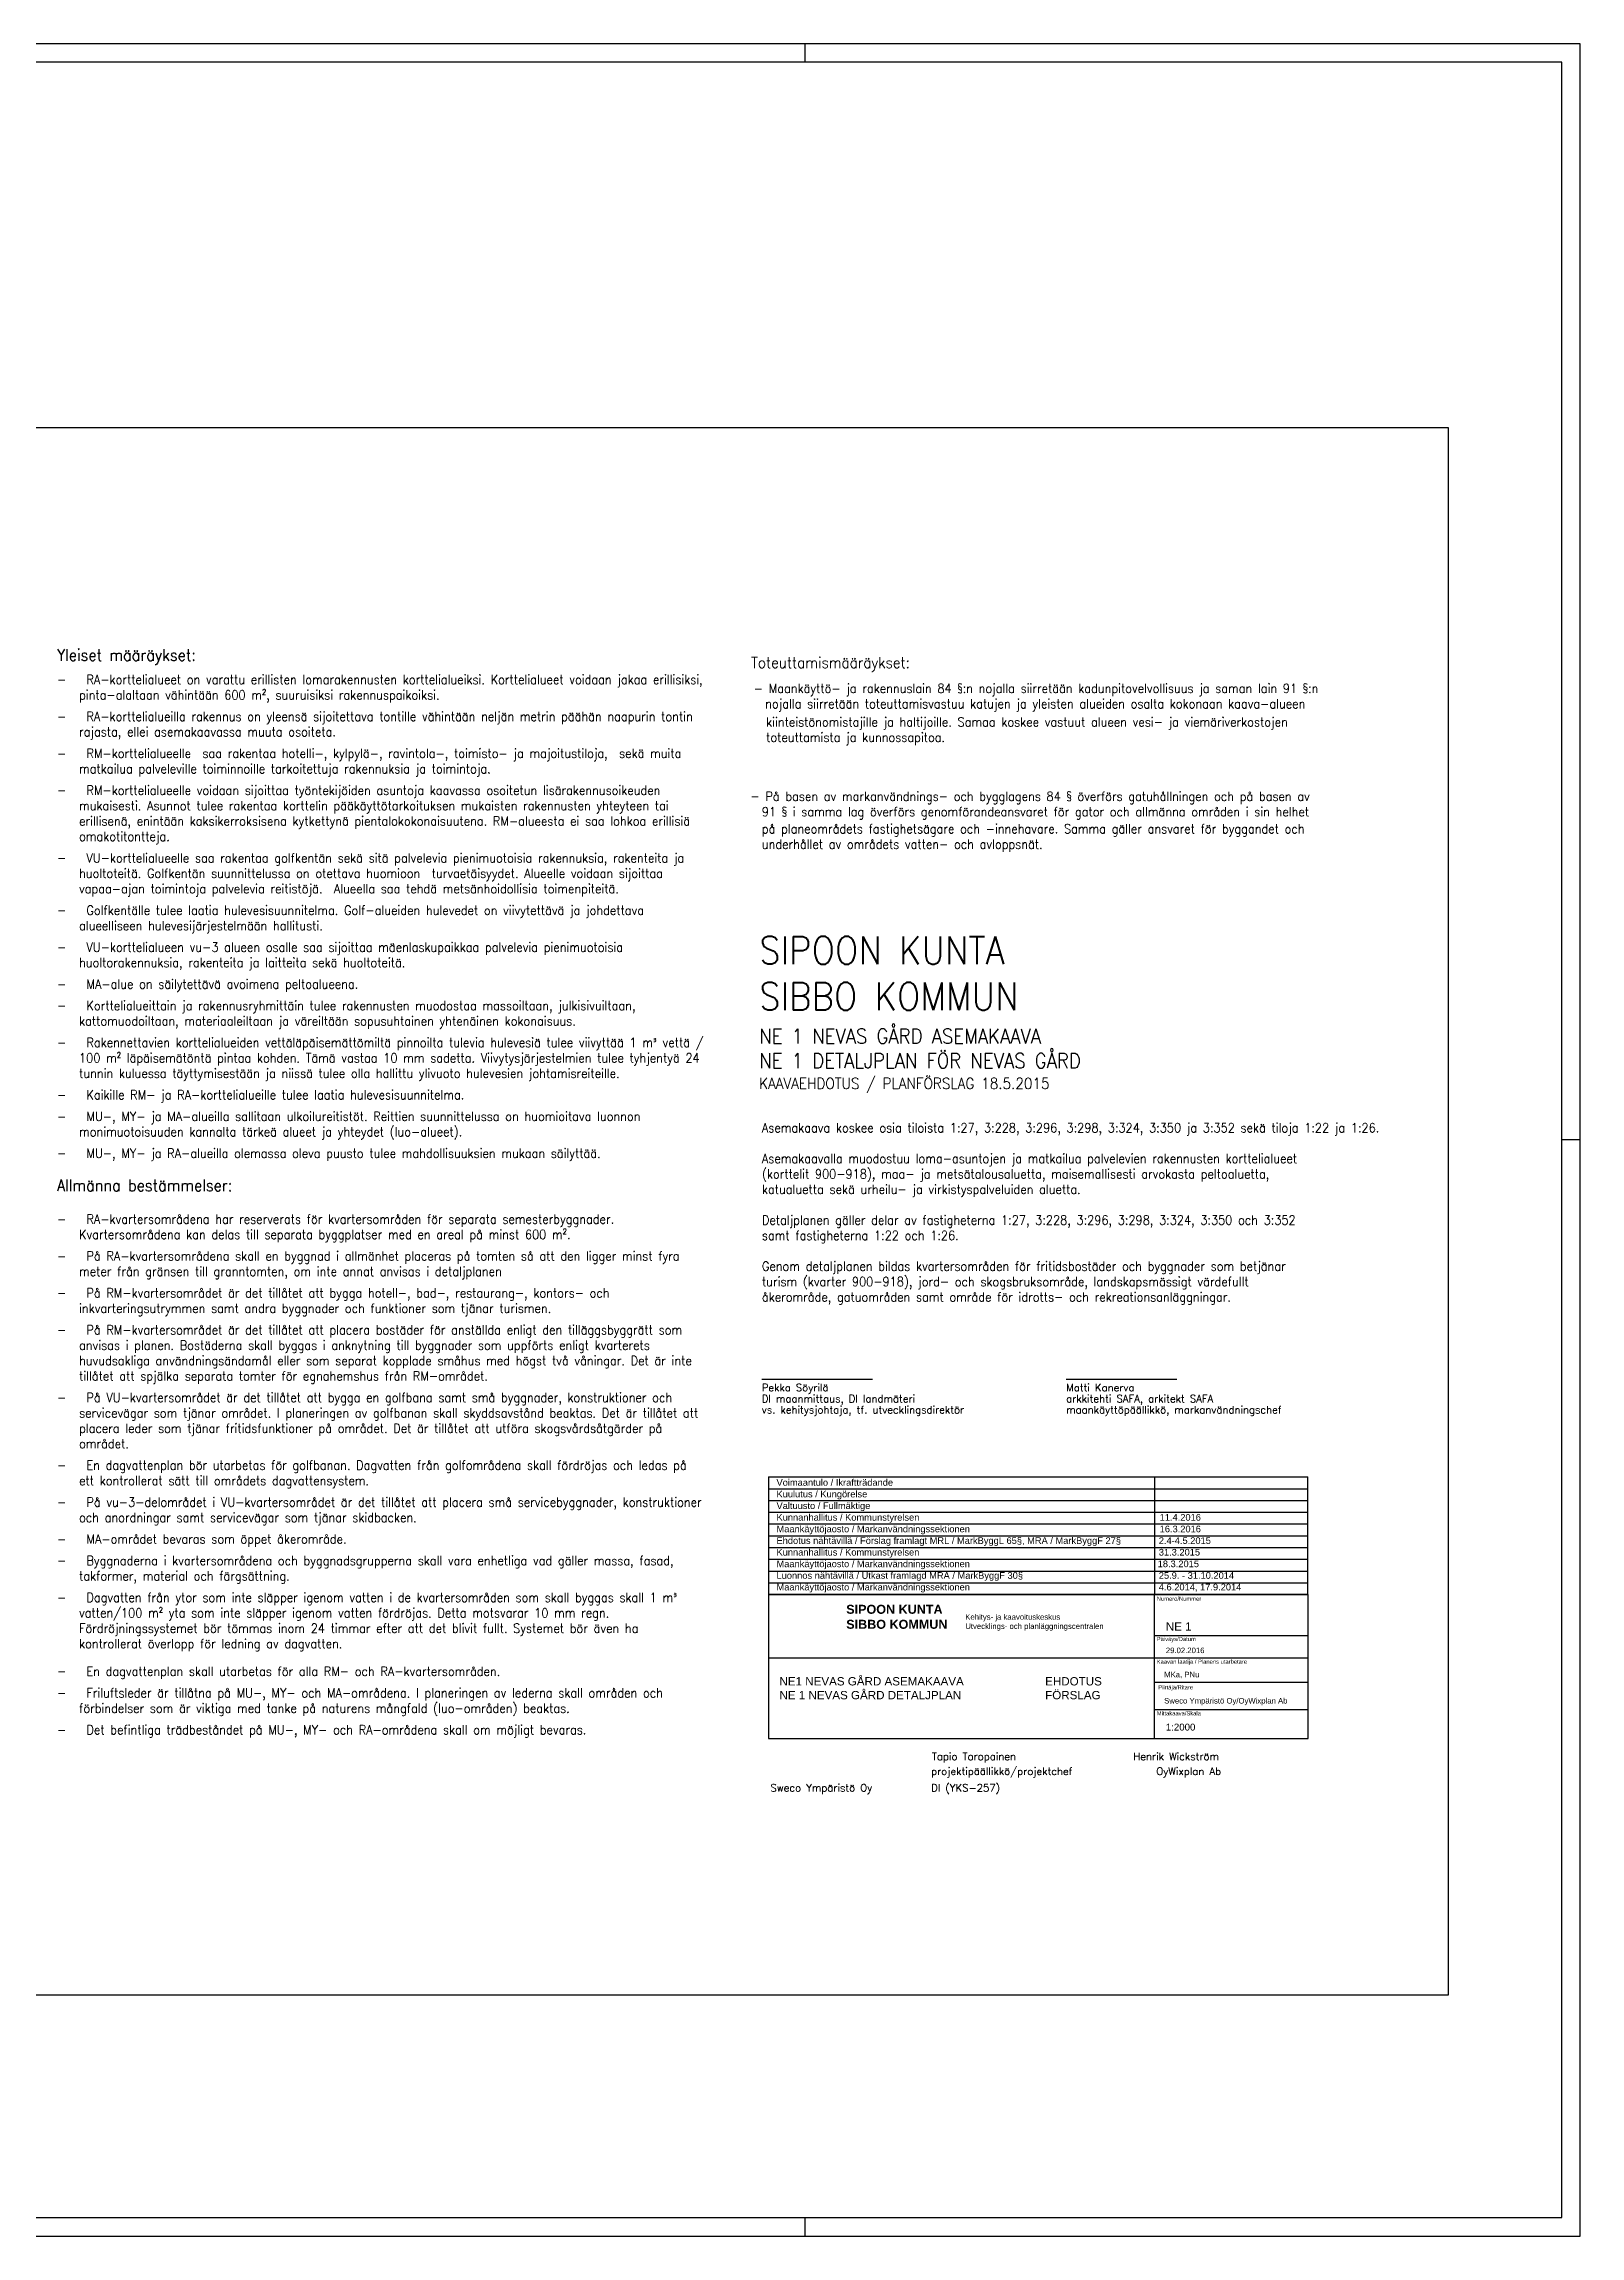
# Paper-space layout 'Merkinnät_A3' of a CAD drawing. Header units: metres. Extents: x -288 to 65229, y -1070 to 485.
# Drawn here: x 560 to 1392, y -703 to 485 of the extents above; entities that cross this region are included whole.
import ezdxf

# ---------------------------------------------------------------- set-up
doc = ezdxf.new("R2010")
doc.units = ezdxf.units.M
doc.header["$MEASUREMENT"] = 0
for name, color, linetype in [('AK_MERKINTOJEN_SELITYS', 250, 'Continuous'), ('D-SELITYS', 7, 'Continuous'), ('D-TEKSTI-025', 7, 'Continuous'), ('raami', 7, 'Continuous')]:
    doc.layers.add(name, color=color, linetype=linetype)
doc.styles.add('a2000', font='arial.ttf')
doc.styles.add('ROMANS', font='ROMANS.shx', dxfattribs={"width": 0.9})

# ---------------------------------------------------------------- blocks, each defined once
blk = doc.blocks.new('2000A1')
at = {"linetype": 'Continuous'}
for p, q in [((1260, 1178), (1260, 1188)), ((1680, 594), (1670, 594)), ((1260, 0), (1260, 10))]:
    blk.add_line(p, q, dxfattribs=at)
for points in [[(0, 0), (1680, 0), (1680, 1188), (0, 1188)], [(10, 10), (1670, 10), (1670, 1178), (10, 1178)]]:
    blk.add_lwpolyline(points, close=True, dxfattribs=at)

psp = doc.layouts.new('Merkinnät_A3')

# ---------------------------------------------------------------- linework, layer by layer
at = {"layer": 'AK_MERKINTOJEN_SELITYS'}
for points in [[(948.9, -238.4), (1008.9, -238.4)], [(1113.9, -238.4), (1173.9, -238.4)]]:
    psp.add_lwpolyline(points, dxfattribs=at)
at = {"layer": 'D-SELITYS'}
for p, q in [((952.6, -291.4), (1244.9, -291.4)), ((1161.8, -291.4), (1161.8, -355.1)), ((952.6, -297.8), (1244.9, -297.8)), ((952.6, -304.2), (1244.9, -304.2)), ((952.6, -310.5), (1244.9, -310.5)), ((952.6, -316.9), (1244.9, -316.9)), ((952.6, -323.3), (1244.9, -323.3)), ((952.6, -329.7), (1244.9, -329.7)), ((952.6, -336), (1244.9, -336)), ((952.6, -342.4), (1244.9, -342.4)), ((952.6, -348.8), (1244.9, -348.8)), ((1161.7, -433.2), (1161.7, -355.3)), ((1161.8, -377.4), (1245.1, -377.4)), ((952.8, -389.4), (1245.1, -389.4)), ((1161.8, -402.7), (1245.1, -402.7)), ((1161.6, -417.5), (1245, -417.5))]:
    psp.add_line(p, q, dxfattribs=at)
psp.add_lwpolyline([(952.6, -291.4), (952.6, -355.1), (1244.9, -355.1), (1244.9, -291.4)], dxfattribs=at)
psp.add_lwpolyline([(952.6, -433.2), (1245.1, -433.2), (1245.1, -355.1), (952.6, -355.1)], close=True, dxfattribs=at)
at = {"layer": 'raami'}
psp.add_lwpolyline([(-229, 277.2), (1320.9, 277.2), (1320.9, -572.3), (-229, -572.3)], close=True, dxfattribs=at)

# ---------------------------------------------------------------- block references
psp.add_blockref('2000A1', (-287.5, -702.8), dxfattribs=at)

# ---------------------------------------------------------------- texts
at = {"layer": 'AK_MERKINTOJEN_SELITYS', "style": 'ROMANS'}
for s, p in [('Pekka Söyrilä', (948.9, -245)), ('DI maanmittaus, DI landmäteri', (948.9, -251)), ('arkkitehti SAFA, arkitekt SAFA', (1113.9, -251)), ('Matti Kanerva', (1113.9, -245)), ('vs. kehitysjohtaja, tf. utvecklingsdirektör', (948.9, -257)), ('maankäyttöpäällikkö, markanvändningschef', (1113.9, -257)), ('Tapio Toropainen                    Henrik Wickström', (1041.1, -444.9)), ('projektipäällikkö/projektchef             OyWixplan Ab', (1040.7, -452.9)), ('Sweco Ympäristö Oy', (953.6, -461.9)), ('DI (YKS-257)', (1040.7, -461.9))]:
    psp.add_text(s, height=4, dxfattribs=at).set_placement(p)
at = {"layer": 'AK_MERKINTOJEN_SELITYS', "char_height": 4, "attachment_point": 1, "style": 'ROMANS'}
for s, insert, width in [('{\\H1.6x;Yleiset määräykset:\\P\\H0.3125x;\\P\\pi-12,l12;\\H2.5x;-^IRA-korttelialueet on varattu erillisten lomarakennusten korttelialueiksi. Korttelialueet voidaan jakaa erillisiksi, pinta-alaltaan vähintään 600 m², suuruisiksi rakennuspaikoiksi. \\P\\pi0,l0;\\H0.4x;\\P\\pi-12,l12;\\H2.5x;-^IRA-korttelialueilla rakennus on yleensä sijoitettava tontille vähintään neljän metrin päähän naapurin tontin rajasta, ellei asemakaavassa muuta osoiteta.\\P\\pi0,l0;\\H0.4x;\\P\\pi-12,l12;\\H2.5x;-^IRM-korttelialueelle  saa rakentaa hotelli-, kylpylä-, ravintola-, toimisto- ja majoitustiloja,  sekä muita matkailua palveleville toiminnoille tarkoitettuja rakennuksia ja toimintoja. \\P\\pi0,l0;\\H0.4x;\\P\\pi-12,l12;\\H2.5x;-^IRM-korttelialueelle voidaan sijoittaa työntekijöiden asuntoja kaavassa osoitetun lisärakennusoikeuden mukaisesti. Asunnot tulee rakentaa korttelin pääkäyttötarkoituksen mukaisten rakennusten yhteyteen tai erillisenä, enintään kaksikerroksisena kytkettynä pientalokokonaisuutena. RM-alueesta ei saa lohkoa erillisiä omakotitontteja. \\P\\pi0,l0;\\H0.4x;\\P\\pi-12,l12;\\H2.5x;-^IVU-korttelialueelle saa rakentaa golfkentän sekä sitä palvelevia pienimuotoisia rakennuksia, rakenteita ja huoltoteitä. Golfkentän suunnittelussa on otettava huomioon  turvaetäisyydet. Alueelle voidaan sijoittaa vapaa-ajan toimintoja palvelevia reitistöjä.  Alueella saa tehdä metsänhoidollisia toimenpiteitä.\\P\\pi0,l0;\\H0.4x;\\P\\pi-12,l12;\\H2.5x;-^IGolfkentälle tulee laatia hulevesisuunnitelma. Golf-alueiden hulevedet on viivytettävä ja johdettava alueelliseen hulevesijärjestelmään hallitusti.\\P\\pi0,l0;\\H0.4x;\\P\\pi-12,l12;\\H2.5x;-^IVU-korttelialueen vu-3 alueen osalle saa sijoittaa mäenlaskupaikkaa palvelevia pienimuotoisia huoltorakennuksia, rakenteita ja laitteita sekä huoltoteitä. \\P\\pi0,l0;\\H0.4x;\\P\\pi-12,l12;\\H2.5x;-^IMA-alue on säilytettävä avoimena peltoalueena. \\P\\pi0,l0;\\H0.4x;\\P\\pi-12,l12;\\H2.5x;-^IKorttelialueittain ja rakennusryhmittäin tulee rakennusten muodostaa massoiltaan, julkisivuiltaan, kattomuodoiltaan, materiaaleiltaan ja väreiltään sopusuhtainen yhtenäinen kokonaisuus.\\P\\pi0,l0;\\H0.4x;\\P\\pi-12,l12;\\H2.5x;-^IRakennettavien korttelialueiden vettäläpäisemättömiltä pinnoilta tulevia hulevesiä tulee viivyttää 1 m\\fISOCPEUR|b0|i0|c0|p34;³\\Fromans|c0; vettä / 100 m² läpäisemätöntä pintaa kohden. Tämä vastaa 10 mm sadetta. Viivytysjärjestelmien tulee tyhjentyä 24 tunnin kuluessa täyttymisestään ja niissä tulee olla hallittu ylivuoto hulevesien johtamisreiteille.\\P\\pi0,l0;\\H0.4x;\\P\\pi-12,l12;\\H2.5x;-^IKaikille RM- ja RA-korttelialueille tulee laatia hulevesisuunnitelma.\\P\\pi0,l0;\\H0.4x;\\P\\pi-12,l12;\\H2.5x;-^IMU-, MY- ja MA-alueilla sallitaan ulkoilureitistöt. Reittien suunnittelussa on huomioitava luonnon monimuotoisuuden kannalta tärkeä alueet ja yhteydet (luo-alueet).\\P\\pi0,l0;\\H0.4x;\\P\\pi-12,l12;\\H2.5x;-^IMU-, MY- ja RA-alueilla olemassa oleva puusto tulee mahdollisuuksien mukaan säilyttää.\\P\\pi0,l0;\\P\\H1.28x;Allmänna bestämmelser:\\P\\H0.78125x;\\P\\pi-12,l12;-^IRA-kvartersområdena har reserverats för kvartersområden för separata semesterbyggnader. Kvartersområdena kan delas till separata byggplatser med en areal på minst 600 m².\\P\\pi0,l0;\\H0.4x;\\P\\pi-12,l12;\\H2.5x;-^IPå RA-kvartersområdena skall en byggnad i allmänhet placeras på tomten så att den ligger minst fyra meter från gränsen till granntomten, om inte annat anvisas i detaljplanen\\P\\pi0,l0;\\H0.4x;\\P\\pi-12,l12;\\H2.5x;-^IPå RM-kvartersområdet är det tillåtet att bygga hotell-, bad-, restaurang-, kontors- och inkvarteringsutrymmen samt andra byggnader och funktioner som tjänar turismen.\\P\\pi0,l0;\\H0.4x;\\P\\pi-12,l12;\\H2.5x;-^IPå RM-kvartersområdet är det tillåtet att placera bostäder för anställda enligt den tilläggsbyggrätt som anvisas i planen. Bostäderna skall byggas i anknytning till byggnader som uppförts enligt kvarterets huvudsakliga användningsändamål eller som separat kopplade småhus med högst två våningar. Det är inte tillåtet att spjälka separata tomter för egnahemshus från RM-området.\\H0.99998x;\\P\\pi0,l0;\\H0.4x;\\P\\pi-12,l12;\\H2.5x;-^IPå VU-kvartersområdet är det tillåtet att bygga en golfbana samt små byggnader, konstruktioner och servicevägar som tjänar området. I planeringen av golfbanan skall skyddsavstånd beaktas. Det är tillåtet att placera leder som tjänar fritidsfunktioner på området. Det är tillåtet att utföra skogsvårdsåtgärder på området.\\P\\pi0,l0;\\H0.40001x;\\P\\pi-12,l12;\\H2.5x;-^IEn dagvattenplan bör utarbetas för golfbanan. Dagvatten från golfområdena skall fördröjas och ledas på ett kontrollerat sätt till områdets dagvattensystem.\\P\\pi0,l0;\\H0.39999x;\\P\\pi-12,l12;\\H2.5x;-^IPå vu-3-delområdet i VU-kvartersområdet är det tillåtet att placera små servicebyggnader, konstruktioner och anordningar samt servicevägar som tjänar skidbacken.\\P\\pi0,l0;\\H0.4x;\\P\\pi-12,l12;\\H2.5x;-^IMA-området bevaras som öppet åkerområde.\\P\\pi0,l0;\\H0.4x;\\P\\pi-12,l12;\\H2.5x;-^IByggnaderna i kvartersområdena och byggnadsgrupperna skall vara enhetliga vad gäller massa, fasad, takformer, material och färgsättning.\\P\\pi0,l0;\\H0.4x;\\P\\pi-12,l12;\\H2.5x;-^IDagvatten från ytor som inte släpper igenom vatten i de kvartersområden som skall byggas skall 1 m\\fISOCPEUR|b0|i0|c0|p34;³\\Fromans|c0; vatten/100 m² yta som inte släpper igenom vatten fördröjas. Detta motsvarar 10 mm regn. Fördröjningssystemet bör tömmas inom 24 timmar efter att det blivit fullt. Systemet bör även ha kontrollerat överlopp för ledning av dagvatten.\\P\\pi0,l0;\\H0.4x;\\P\\P\\pi-12,l12;\\H2.5001x;-^IEn dagvattenplan skall utarbetas för alla RM- och RA-kvartersområden.\\H0.99998x;\\P\\pi0,l0;\\H0.39999x;\\P\\pi-12,l12;\\H2.5001x;-^IFriluftsleder är tillåtna på MU-, MY- och MA-områdena. I planeringen av lederna skall områden och förbindelser som är viktiga med tanke på naturens mångfald (luo-områden) beaktas.\\P\\pi0,l0;\\H0.39999x;\\P\\pi-12,l12;\\H2.5001x;-^IDet befintliga trädbeståndet på MU-, MY- och RA-områdena skall om möjligt bevaras.}', (566.9, 157.2), 350), ('{\\H1.25x;Asemakaava koskee osia tiloista 1:27, 3:228, 3:296, 3:298, 3:324, 3:350 ja 3:352 sekä tiloja 1:22 ja 1:26.     \\P\\PAsemakaavalla muodostuu loma-asuntojen ja matkailua palvelevien rakennusten korttelialueet (korttelit 900-918), maa- ja metsätalousaluetta, maisemallisesti arvokasta peltoaluetta, katualuetta sekä urheilu- ja virkistyspalveluiden aluetta.\\P\\PDetaljplanen gäller delar av fastigheterna\\~1:27, 3:228, 3:296, 3:298, 3:324, 3:350 och 3:352 samt fastigheterna 1:22 och 1:26. \\P\\PGenom detaljplanen bildas kvartersområden för fritidsbostäder och byggnader som betjänar turism (kvarter 900-918), jord- och skogsbruksområde, landskapsmässigt värdefullt åkerområde, gatuområden samt område för idrotts- och rekreationsanläggningar.}', (949, -99.7), 320)]:
    psp.add_mtext(s, dxfattribs=dict(at, insert=insert, width=width))
at = {"layer": 'AK_MERKINTOJEN_SELITYS'}
note = psp.add_mtext_dynamic_manual_height_columns('{\\H0.4x;Toteuttamismääräykset:\\P}', width=345.37, gutter_width=25, heights=[9.48, 0], dxfattribs=dict(at, insert=(943.1, 152.9), char_height=15, attachment_point=1, style='ROMANS'))
at = {"layer": 'AK_MERKINTOJEN_SELITYS', "char_height": 5, "attachment_point": 1, "style": 'ROMANS'}
for s, insert in [('- Maankäyttö- ja rakennuslain 84 §:n nojalla siirretään kadunpitovelvollisuus ja saman lain 91 §:n\\P  nojalla siirretään toteuttamisvastuu katujen ja yleisten alueiden osalta kokonaan kaava-alueen \\P  ', (944.6, 138.4)), ('  kiinteistönomistajille ja haltijoille. Samaa koskee vastuut alueen vesi- ja viemäriverkostojen  \\P  toteuttamista ja kunnossapitoa.', (945.1, 120.2)), ('- På basen av markanvändnings- och bygglagens 84 § överförs gatuhållningen och på basen av \\P  91 § i samma lag överförs genomförandeansvaret för gator och allmänna områden i sin helhet', (942.8, 79.9)), ('  på planeområdets fastighetsägare och -innehavare. Samma gäller ansvaret för byggandet och \\P  underhållet av områdets vatten- och avloppsnät. ', (942.8, 62.3))]:
    psp.add_mtext(s, dxfattribs=dict(at, insert=insert))
at = {"layer": 'AK_MERKINTOJEN_SELITYS', "insert": (947.5, 1.5), "char_height": 15, "attachment_point": 1, "style": 'ROMANS'}
psp.add_mtext_dynamic_manual_height_columns('SIPOON KUNTA\\PSIBBO KOMMUN\\P{\\H0.53333x;NE 1 NEVAS GÅRD ASEMAKAAVA\\PNE 1 DETALJPLAN FÖR NEVAS GÅRD }\\P{\\H0.4x;KAAVAEHDOTUS / PLANFÖRSLAG 18.5.2015}', width=345.37, gutter_width=25, heights=[236], dxfattribs=at)
at = {"layer": 'D-SELITYS', "linetype": 'Continuous', "insert": (956.9, -286.3), "char_height": 3.6, "width": 285.37, "attachment_point": 1, "line_spacing_factor": 1.05, "style": 'a2000'}
psp.add_mtext('\\pt139.2;^I\\P{\\C7;Voimaantulo / Ikraftträdande\\PKuulutus / Kungörelse^I\\PValtuusto / Fullmäktige^I\\PKunnanhallitus / Kommunstyrelsen^I                                                 11.4.2016\\PMaankäyttöjaosto / Markanvändningssektionen^I                                                 16.3.2016\\P\\pt187.2,201.6;Ehdotus nähtävillä / Förslag framlagt MRL / MarkByggL 65§, MRA / MarkByggF 27§^I^I    2.4-4.5.2015                     Kunnanhallitus / Kommunstyrelsen^I^I    31.3.2015\\P\\pt139.2,205.2;Maankäyttöjaosto / Markanvändningssektionen^I^I 18.3.2015\\P\\pt139.2,163.2,172.8,187.2,201.6,259.2;Luonnos nähtävillä / Utkast framlagd MRA / MarkByggF 30§^I^I^I^I^I    25.9. - 31.10.2014^I\\P\\ptz;Maankäyttöjaosto / Markanvändningssektionen ^I^I^I^I^I^I^I    4.6.2014, 17.9.2014}', dxfattribs=at)
at = {"layer": 'D-SELITYS', "attachment_point": 1, "style": 'a2000'}
for s, insert, char_height, width in [('Numero/Nummer', (1163, -356.3), 2.25, 36.3), ('{\\fArial|b1|i0|c0|p34;SIPOON KUNTA\\PSIBBO KOMMUN}', (994.7, -360.7), 4.875, 110.25), ('Päiväys/Datum', (1163, -378.1), 2.25, 36.3), ('NE 1', (1167.9, -370.2), 4.5, 28.125), ('Kaavan laatija / Planens utarbetare', (1163, -390.4), 2.25, 67.982), ('NE1 NEVAS GÅRD ASEMAKAAVA^I^I^IEHDOTUS^I\\PNE 1 NEVAS GÅRD DETALJPLAN ^I^I^IFÖRSLAG', (958.5, -399.9), 4.5, 186.702), ('MKa, PNu', (1167, -397), 3, 78.081), ('Piirtäjä/Ritare', (1163.8, -404.3), 2.25, 36.3), ('Sweco Ympäristö Oy/OyWixplan Ab', (1167, -411.2), 3, 78.081), ('Mittakaava/Skala', (1163, -418.4), 2.25, 36.3), ('1:2000', (1167.9, -425.1), 3.75, 102.825)]:
    psp.add_mtext(s, dxfattribs=dict(at, insert=insert, char_height=char_height, width=width))
at = {"layer": 'D-SELITYS', "color": 0, "linetype": 'Continuous', "insert": (1059.2, -365.8), "char_height": 3, "width": 203.249, "attachment_point": 1, "style": 'a2000'}
psp.add_mtext('Kehitys- ja kaavoituskeskus\\PUtvecklings- och planläggningscentralen', dxfattribs=at)
at = {"layer": 'D-TEKSTI-025', "insert": (1167.9, -383.9), "char_height": 3, "width": 28.125, "attachment_point": 1, "style": 'a2000'}
psp.add_mtext('{\\C0;29.02.2016}', dxfattribs=at)

doc.saveas('drawing.dxf')
